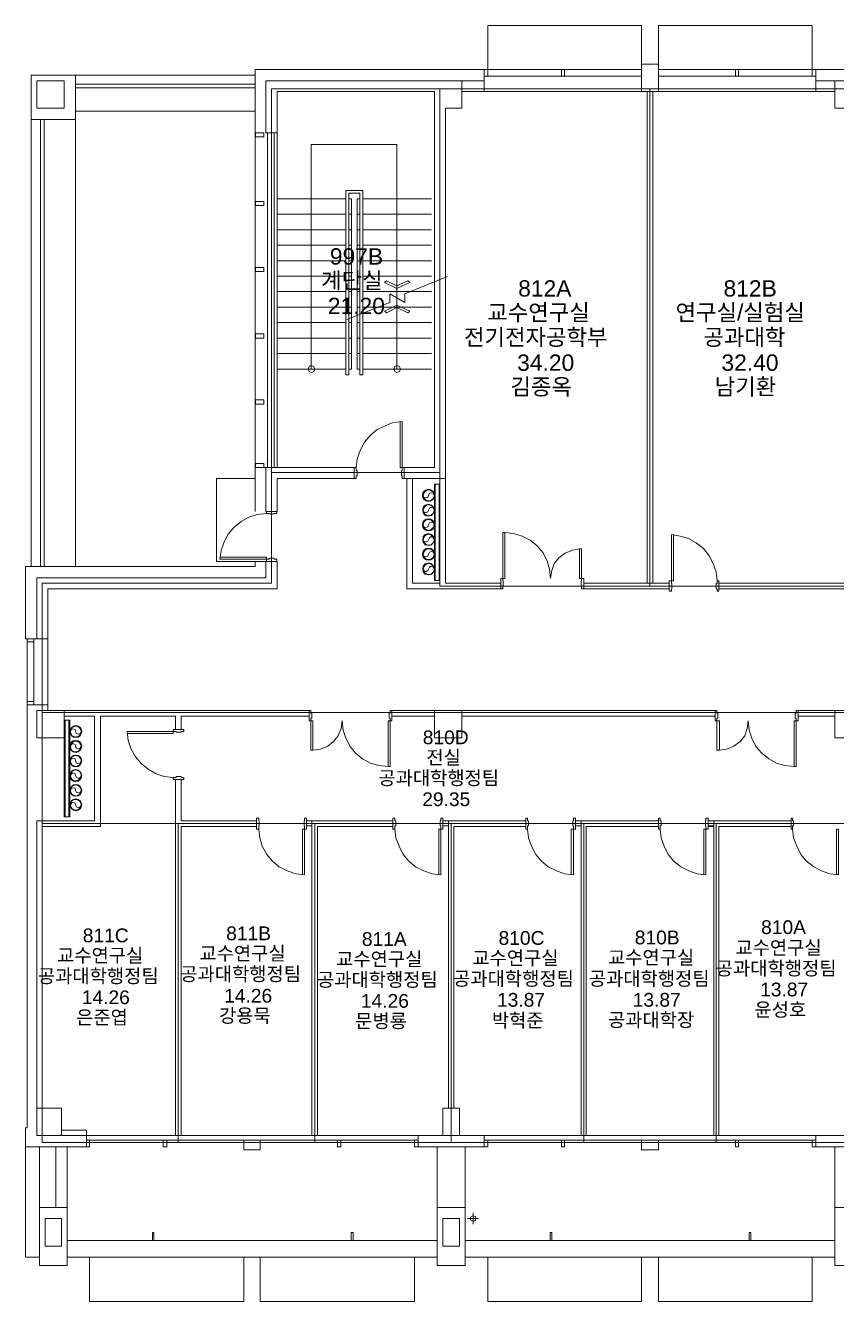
# Model space of a CAD drawing. Header units: millimetres. Extents: x -750 to 90969, y 12223 to 66109.
# Drawn here: x 10751 to 25431, y 15501 to 38604 of the extents above; entities that cross this region are included whole.
import ezdxf

# ---------------------------------------------------------------- set-up
doc = ezdxf.new("R2010")
doc.units = ezdxf.units.MM
doc.layers.add('PDF_문자', color=7, linetype='Continuous')
doc.layers.add('PDF_형상', color=7, linetype='Continuous')
doc.styles.add('PDF 맑은고딕', font='Arial.ttf')

msp = doc.modelspace()

# ---------------------------------------------------------------- linework, layer by layer
at = {"layer": 'PDF_형상', "lineweight": 5}
for points in [[(19118, 37811), (19118, 38604), (21901, 38604), (21901, 37811)], [(22209, 37811), (22209, 38604), (24992, 38604), (24992, 37811)], [(22134, 37904), (22209, 37904), (22209, 37409), (21901, 37409), (21901, 37904), (22125, 37904)], [(11657, 37708), (14906, 37708)], [(14906, 30601), (14906, 36662), (14906, 37811), (19053, 37811), (19053, 37409), (18651, 37409)], [(21901, 37689), (19053, 37689)], [(25057, 37689), (22209, 37689)], [(25907, 37409), (26253, 37409), (26253, 37811), (25057, 37811), (25057, 37409), (25403, 37409)], [(47264, 18377), (40055, 18377), (32855, 18377), (25655, 18377), (11050, 18377), (11050, 26165), (11050, 28509), (15205, 28509), (15205, 30508), (15205, 37456), (18250, 37456), (23853, 37456), (29260, 37456), (40055, 37456), (50860, 37456)], [(11657, 37540), (14906, 37540)], [(11657, 37474), (14906, 37474)], [(17652, 30405), (17652, 28407), (18250, 28407), (19352, 28407), (19352, 28509), (18352, 28509), (18352, 30405), (18352, 37110), (18651, 37110), (18651, 37605), (15103, 37605), (15103, 36662), (15308, 36662)], [(18651, 37605), (19053, 37605)], [(25057, 37605), (26253, 37605)], [(15308, 30601), (15308, 36662), (15308, 37409), (18156, 37409), (18156, 30601), (17605, 30601), (17605, 30405), (18352, 30405)], [(19053, 37409), (25057, 37409)], [(22004, 28509), (22004, 37409)], [(22106, 28509), (22106, 37409)], [(11657, 37054), (14906, 37054)], [(25608, 37110), (25608, 28509), (23302, 28509), (23302, 28407), (26150, 28407)], [(10854, 36905), (10854, 28808)], [(11022, 36905), (11022, 28808)], [(11087, 36905), (11087, 28808)], [(15131, 36662), (15131, 30601)], [(15252, 36662), (15252, 30601)], [(15924, 32385), (15924, 36447), (17475, 36447), (17475, 32385)], [(15308, 35467), (16550, 35467)], [(16653, 35467), (16653, 32385), (16606, 32385), (16653, 32385), (16606, 32385)], [(16606, 35467), (16653, 35467), (16606, 35467)], [(16755, 35467), (16755, 32385), (16802, 32385), (16755, 32385), (16802, 32385)], [(16802, 35467), (16755, 35467), (16802, 35467)], [(18100, 35467), (16858, 35467)], [(15308, 35186), (16550, 35186)], [(16606, 35186), (16653, 35186)], [(16802, 35186), (16755, 35186)], [(18100, 35186), (16858, 35186)], [(15308, 34906), (16550, 34906)], [(16606, 34906), (16653, 34906)], [(16802, 34906), (16755, 34906)], [(18100, 34906), (16858, 34906)], [(15308, 34626), (16550, 34626)], [(16606, 34626), (16653, 34626)], [(16802, 34626), (16755, 34626)], [(18100, 34626), (16858, 34626)], [(15308, 34346), (16550, 34346)], [(16606, 34346), (16653, 34346)], [(16802, 34346), (16755, 34346)], [(18100, 34346), (16858, 34346)], [(15308, 34066), (16550, 34066)], [(18390, 34057), (17615, 33748), (17615, 33590), (17344, 33748), (17344, 33590), (16569, 33281)], [(16606, 34066), (16653, 34066)], [(16802, 34066), (16755, 34066)], [(18100, 34066), (16858, 34066)], [(15308, 33786), (16550, 33786)], [(16606, 33786), (16653, 33786)], [(16802, 33786), (16755, 33786)], [(18100, 33786), (16858, 33786)], [(15308, 33506), (16550, 33506)], [(16606, 33506), (16653, 33506)], [(16802, 33506), (16755, 33506)], [(18100, 33506), (16858, 33506)], [(15308, 33225), (16550, 33225)], [(16606, 33225), (16653, 33225)], [(16802, 33225), (16755, 33225)], [(18100, 33225), (16858, 33225)], [(15308, 32945), (16550, 32945)], [(16606, 32945), (16653, 32945)], [(16802, 32945), (16755, 32945)], [(18100, 32945), (16858, 32945)], [(15308, 32665), (16550, 32665)], [(16606, 32665), (16653, 32665)], [(16802, 32665), (16755, 32665)], [(18100, 32665), (16858, 32665)], [(15308, 32385), (16550, 32385)], [(18100, 32385), (16858, 32385)], [(17531, 31432), (17531, 30601), (17568, 30601), (17568, 31432), (17409, 31414), (17260, 31358), (17110, 31283), (16989, 31180), (16886, 31059), (16811, 30909), (16755, 30760), (16737, 30601)], [(50860, 28453), (40055, 28453), (29260, 28453), (23853, 28453), (18250, 28453), (18250, 30508), (15205, 30508), (15205, 28509), (11050, 28509), (11050, 26165), (25655, 26165), (32855, 26165), (40055, 26165), (44556, 26165)], [(14906, 29807), (14906, 30601), (15103, 30601), (16699, 30601), (16699, 30405), (15308, 30405), (15308, 29807), (15103, 29807), (15103, 30405), (15103, 30601)], [(14906, 28902), (14206, 28902), (14206, 30405), (14906, 30405)], [(18250, 30405), (18250, 28509), (17755, 28509), (17755, 30405)], [(18166, 30302), (18166, 28556)], [(18240, 30302), (18240, 28556)], [(17951, 30097), (17960, 30060), (17997, 30050), (18035, 30060), (18044, 30097), (18063, 30134), (18091, 30144), (18128, 30134), (18147, 30097)], [(17951, 29826), (17960, 29798), (17997, 29779), (18035, 29798), (18044, 29826), (18063, 29864), (18091, 29882), (18128, 29864), (18147, 29826)], [(14271, 28976), (15112, 28976), (15112, 28939), (14271, 28939), (14290, 29098), (14346, 29257), (14421, 29397), (14524, 29518), (14654, 29621), (14794, 29705), (14944, 29751), (15112, 29770)], [(18147, 29565), (18128, 29611), (18091, 29649), (18044, 29658), (17997, 29649), (17960, 29611), (17951, 29565), (17960, 29518), (17997, 29481), (18044, 29462), (18091, 29481), (18128, 29518), (18147, 29565), (18128, 29602), (18091, 29611), (18063, 29602), (18044, 29565), (18035, 29527), (17997, 29518), (17960, 29527), (17951, 29565)], [(17951, 29294), (17960, 29266), (17997, 29247), (18035, 29266), (18044, 29294), (18063, 29331), (18091, 29350), (18128, 29331), (18147, 29294)], [(20780, 29126), (20780, 28593), (20818, 28593), (20818, 29126), (20780, 29126), (20650, 29107), (20519, 29051), (20407, 28967), (20323, 28864), (20276, 28734), (20257, 28593), (20239, 28762), (20192, 28911), (20117, 29060), (20015, 29182), (19884, 29285), (19744, 29359), (19585, 29406), (19426, 29425), (19389, 29425), (19389, 28593), (19426, 28593), (19426, 29425)], [(22480, 29387), (22480, 28547), (22443, 28547), (22443, 29387), (22601, 29359), (22751, 29313), (22891, 29238), (23022, 29135), (23124, 29004), (23199, 28864), (23255, 28715), (23274, 28547)], [(11152, 27501), (11152, 28407), (15308, 28407), (15308, 28902), (15103, 28902), (15103, 28603), (10956, 28603), (10956, 27501), (10751, 27501), (10751, 28808), (14906, 28808), (14906, 28902), (15103, 28902)], [(17951, 29032), (17960, 28995), (17997, 28986), (18035, 28995), (18044, 29032), (18063, 29070), (18091, 29079), (18128, 29070), (18147, 29032)], [(17951, 28762), (17960, 28734), (17997, 28715), (18035, 28734), (18044, 28762), (18063, 28799), (18091, 28818), (18128, 28799), (18147, 28762)], [(19352, 28509), (19352, 28407), (19352, 28509)], [(20855, 28407), (20855, 28509), (22405, 28509), (22405, 28407), (20818, 28407)], [(10751, 18302), (10751, 18648), (10779, 18648), (10779, 26306), (10779, 27501)], [(10779, 26306), (10956, 26306), (11152, 26306), (11152, 27501), (10956, 27501)], [(10900, 27501), (10900, 26306)], [(11152, 26203), (11152, 26306)], [(13571, 25857), (13571, 26100), (15887, 26100), (15887, 26203), (15887, 26016), (15915, 26016), (15915, 26063), (15934, 26063), (15934, 26156), (15915, 26156), (15915, 26203), (15887, 26203), (11451, 26203)], [(18156, 26100), (17381, 26100), (17381, 26203), (18156, 26203)], [(18651, 26203), (23236, 26203), (23236, 26100), (18651, 26100)], [(23236, 26100), (23236, 26203), (23236, 26016), (23264, 26016), (23264, 26063), (23283, 26063), (23283, 26156), (23264, 26156), (23264, 26203), (23236, 26203)], [(25403, 26100), (24740, 26100), (24740, 26203), (24740, 26100)], [(24740, 26203), (25403, 26203)], [(11451, 26100), (12002, 26100), (12002, 24204), (10956, 24204), (10956, 18704)], [(11050, 19003), (11050, 24102), (12105, 24102), (12105, 26100), (13468, 26100), (13468, 25857)], [(11470, 26025), (11470, 24279)], [(11535, 26025), (11535, 24279)], [(15952, 25484), (15952, 26016), (15915, 26016), (15915, 25484), (15952, 25484), (16092, 25502), (16223, 25558), (16326, 25642), (16410, 25745), (16466, 25876), (16485, 26016), (16503, 25848), (16550, 25699), (16625, 25549), (16727, 25428), (16849, 25325), (16998, 25250), (17148, 25204), (17316, 25185), (17316, 26016), (17353, 26016), (17353, 25185), (17316, 25185)], [(23311, 25484), (23311, 26016), (23264, 26016), (23264, 25484), (23311, 25484), (23442, 25502), (23573, 25558), (23685, 25642), (23769, 25745), (23815, 25876), (23834, 26016), (23853, 25848), (23899, 25699), (23974, 25549), (24077, 25428), (24208, 25325), (24348, 25250), (24497, 25204), (24665, 25185), (24665, 26016), (24703, 26016), (24703, 25185), (24665, 25185)], [(11563, 25820), (11582, 25857), (11610, 25867), (11647, 25857), (11657, 25820), (11675, 25783), (11713, 25773), (11741, 25783), (11759, 25820)], [(12590, 25783), (13422, 25783), (13422, 25820), (12590, 25820), (12609, 25661), (12665, 25502), (12740, 25362), (12843, 25241), (12973, 25138), (13113, 25054), (13263, 25007), (13422, 24989)], [(11563, 25549), (11582, 25586), (11610, 25605), (11647, 25586), (11657, 25549), (11675, 25521), (11713, 25502), (11741, 25521), (11759, 25549)], [(11759, 25288), (11741, 25250), (11713, 25241), (11675, 25250), (11657, 25288), (11647, 25325), (11610, 25334), (11582, 25325), (11563, 25288)], [(11563, 25026), (11582, 25054), (11610, 25073), (11647, 25054), (11657, 25026), (11675, 24989), (11713, 24970), (11741, 24989), (11759, 25026)], [(11563, 24755), (11582, 24793), (11610, 24802), (11647, 24793), (11657, 24755), (11675, 24718), (11713, 24709), (11741, 24718), (11759, 24755)], [(13468, 24951), (13468, 24204), (13468, 24102), (13468, 18508)], [(14934, 24204), (13571, 24204), (13571, 24951)], [(11563, 24494), (11582, 24522), (11610, 24541), (11647, 24522), (11657, 24494), (11675, 24456), (11713, 24438), (11741, 24456), (11759, 24494)], [(14934, 24102), (13571, 24102), (13571, 18508)], [(14934, 24148), (14934, 24251)], [(14934, 24158), (14934, 24055)], [(15766, 23224), (15766, 24055), (15803, 24055), (15803, 23224), (15644, 23242), (15485, 23299), (15345, 23373), (15224, 23476), (15121, 23597), (15037, 23747), (14990, 23896), (14972, 24055)], [(15840, 24148), (15840, 24251), (15840, 24158), (15840, 24055)], [(17400, 24204), (15840, 24204), (15934, 24204), (15934, 24102), (15934, 18508)], [(15934, 24111), (15840, 24111)], [(17400, 24102), (16036, 24102), (16036, 18508)], [(17400, 24148), (17400, 24251)], [(17400, 24158), (17400, 24055)], [(18231, 23224), (18231, 24055), (18268, 24055), (18268, 23224), (18110, 23242), (17960, 23299), (17811, 23373), (17689, 23476), (17587, 23597), (17512, 23747), (17456, 23896), (17437, 24055)], [(19809, 24204), (18306, 24204), (18306, 24251), (18306, 24148)], [(18306, 24158), (18306, 24055), (18306, 24158), (18306, 24251)], [(18306, 24204), (18408, 24204), (18408, 24102), (18408, 19003)], [(18408, 24111), (18306, 24111)], [(19809, 24102), (18502, 24102), (18502, 19003)], [(19809, 24148), (19809, 24251)], [(19809, 24158), (19809, 24055)], [(20631, 23224), (20631, 24055), (20668, 24055), (20668, 23224), (20510, 23242), (20360, 23299), (20211, 23373), (20089, 23476), (19987, 23597), (19912, 23747), (19856, 23896), (19837, 24055)], [(20706, 24251), (20706, 24158), (20706, 24055), (20706, 24158), (20706, 24055), (20706, 24158), (20706, 24251), (20706, 24148)], [(22209, 24204), (20706, 24204), (20808, 24204), (20808, 24102), (20808, 18508)], [(20808, 24111), (20706, 24111)], [(22209, 24102), (20902, 24102), (20902, 18508)], [(22209, 24148), (22209, 24251)], [(23031, 23224), (23031, 24055), (23068, 24055), (23068, 23224), (22910, 23242), (22760, 23299), (22611, 23373), (22489, 23476), (22387, 23597), (22312, 23747), (22256, 23896), (22237, 24055)], [(23106, 24158), (23106, 24055), (23106, 24158), (23106, 24251), (23106, 24148)], [(24609, 24204), (23106, 24204), (23208, 24204), (23208, 24102)], [(23208, 24111), (23106, 24111)], [(23106, 24102), (23208, 24102), (23208, 18508)], [(24609, 24102), (23302, 24102), (23302, 18508)], [(24609, 24148), (24609, 24251)], [(24609, 24158), (24609, 24055)], [(25431, 23224), (25431, 24055), (25468, 24055), (25468, 23224), (25310, 23242), (25160, 23299), (25020, 23373), (24889, 23476), (24787, 23597), (24712, 23747), (24656, 23896), (24637, 24055)], [(11003, 16304), (10751, 16304), (10751, 18302), (11853, 18302), (11853, 18508), (47162, 18508)], [(11404, 18508), (11853, 18508), (11853, 18601), (11404, 18601)], [(11003, 17200), (11003, 18302)], [(11302, 17200), (11302, 18302)], [(11507, 17200), (11507, 18302)], [(11853, 18424), (14701, 18424)], [(15000, 18424), (17857, 18424)], [(18203, 17200), (18203, 18302)], [(18707, 17200), (18707, 18302)], [(19053, 18424), (21901, 18424)], [(22209, 18424), (25057, 18424)], [(25403, 17200), (25403, 18302)], [(18857, 17107), (18857, 16902)], [(18754, 17004), (18950, 17004)], [(13076, 16603), (13076, 16752), (13048, 16752), (13048, 16603)], [(16681, 16603), (16681, 16752), (16643, 16752), (16643, 16603)], [(20276, 16603), (20276, 16752), (20248, 16752), (20248, 16603)], [(23881, 16603), (23881, 16752), (23853, 16752), (23853, 16603)], [(11507, 16603), (18203, 16603)], [(18707, 16603), (25403, 16603)], [(11507, 16304), (18203, 16304)], [(11909, 16304), (11909, 15501), (14701, 15501), (14701, 16304)], [(15000, 16304), (15000, 15501), (17792, 15501), (17792, 16304)], [(18707, 16304), (25403, 16304)], [(19118, 16304), (19118, 15501), (21901, 15501), (21901, 16304)], [(22209, 16304), (22209, 15501), (24992, 15501), (24992, 16304)]]:
    msp.add_lwpolyline(points, dxfattribs=at)
for points in [[(11657, 37708), (11657, 36905), (10854, 36905), (10854, 37708)], [(21901, 37811), (19053, 37811)], [(19053, 37689), (19118, 37689), (19118, 37811), (19053, 37811)], [(20454, 37689), (20510, 37689), (20510, 37811), (20454, 37811)], [(25057, 37811), (22209, 37811)], [(23601, 37689), (23657, 37689), (23657, 37811), (23601, 37811)], [(24992, 37689), (25057, 37689), (25057, 37811), (24992, 37811)], [(10956, 37605), (11451, 37605), (11451, 37110), (10956, 37110)], [(15205, 30508), (18250, 30508), (18250, 37456), (15205, 37456)], [(18250, 37456), (18250, 28453), (22050, 28453), (22050, 37456)], [(22050, 37456), (25655, 37456), (25655, 28453), (22050, 28453)], [(25403, 37605), (25907, 37605), (25907, 37110), (25403, 37110)], [(11657, 28808), (11657, 36905)], [(14916, 36587), (15065, 36587), (15065, 36662), (14916, 36662)], [(16606, 32282), (16606, 35569), (16802, 35569), (16802, 32282), (16858, 32282), (16858, 35616), (16550, 35616), (16550, 32282)], [(14916, 35345), (15065, 35345), (15065, 35420), (14916, 35420)], [(14916, 34150), (15065, 34150), (15065, 34225), (14916, 34225)], [(17475, 33842), (17250, 33954), (17288, 33982), (17475, 33888), (17671, 33982), (17708, 33954)], [(17475, 33543), (17250, 33431), (17288, 33403), (17475, 33496), (17671, 33403), (17708, 33431)], [(14916, 32945), (15065, 32945), (15065, 33020), (14916, 33020)], [(15990, 32385), (15971, 32432), (15924, 32450), (15887, 32432), (15868, 32385), (15887, 32338), (15924, 32320), (15971, 32338)], [(17540, 32385), (17521, 32432), (17475, 32450), (17437, 32432), (17418, 32385), (17437, 32338), (17475, 32320), (17521, 32338)], [(14916, 31750), (15065, 31750), (15065, 31825), (14916, 31825)], [(14916, 30601), (15065, 30601), (15065, 30676), (14916, 30676)], [(16699, 30601), (16699, 30405), (16737, 30405), (16737, 30452), (16755, 30452), (16755, 30545), (16737, 30545), (16737, 30601)], [(17605, 30601), (17605, 30405), (17568, 30405), (17568, 30452), (17559, 30452), (17559, 30545), (17568, 30545), (17568, 30601)], [(18156, 30302), (18250, 30302), (18250, 28556), (18156, 28556)], [(15112, 29807), (15299, 29807), (15299, 29770), (15252, 29770), (15252, 29761), (15159, 29761), (15159, 29770), (15112, 29770)], [(18156, 29826), (18138, 29882), (18100, 29920), (18044, 29938), (17988, 29920), (17951, 29882), (17941, 29826), (17951, 29779), (17988, 29733), (18044, 29723), (18100, 29733), (18138, 29779)], [(18156, 29294), (18138, 29350), (18100, 29387), (18044, 29406), (17988, 29387), (17951, 29350), (17941, 29294), (17951, 29247), (17988, 29200), (18044, 29191), (18100, 29200), (18138, 29247)], [(15112, 28902), (15299, 28902), (15299, 28939), (15252, 28939), (15252, 28958), (15159, 28958), (15159, 28939), (15112, 28939)], [(18156, 28762), (18138, 28818), (18100, 28855), (18044, 28874), (17988, 28855), (17951, 28818), (17941, 28762), (17951, 28715), (17988, 28668), (18044, 28659), (18100, 28668), (18138, 28715)], [(19352, 28593), (19389, 28593), (19389, 28547), (19398, 28547), (19398, 28453), (19389, 28453), (19389, 28407), (19352, 28407)], [(20855, 28593), (20855, 28407), (20818, 28407), (20818, 28453), (20808, 28453), (20808, 28547), (20818, 28547), (20818, 28593)], [(22405, 28547), (22405, 28360), (22443, 28360), (22443, 28407), (22452, 28407), (22452, 28500), (22443, 28500), (22443, 28547)], [(23302, 28547), (23302, 28360), (23274, 28360), (23274, 28407), (23255, 28407), (23255, 28500), (23274, 28500), (23274, 28547)], [(10900, 27445), (10900, 27501), (10779, 27501), (10779, 27445)], [(10900, 26306), (10900, 26362), (10779, 26362), (10779, 26306)], [(10956, 26203), (11451, 26203), (11451, 25708), (10956, 25708)], [(11050, 26165), (18156, 26165), (23255, 26165), (25655, 26165), (25655, 24158), (18455, 24158), (11050, 24158)], [(17381, 26016), (17381, 26203), (17353, 26203), (17353, 26156), (17334, 26156), (17334, 26063), (17353, 26063), (17353, 26016)], [(18156, 26203), (18651, 26203), (18651, 25708), (18156, 25708)], [(24740, 26016), (24740, 26203), (24703, 26203), (24703, 26156), (24684, 26156), (24684, 26063), (24703, 26063), (24703, 26016)], [(25403, 26203), (25907, 26203), (25907, 25708), (25403, 25708)], [(11554, 26025), (11451, 26025), (11451, 24279), (11554, 24279)], [(13422, 25857), (13618, 25857), (13618, 25820), (13571, 25820), (13571, 25811), (13478, 25811), (13478, 25820), (13422, 25820)], [(13422, 24951), (13618, 24951), (13618, 24989), (13571, 24989), (13571, 25007), (13478, 25007), (13478, 24989), (13422, 24989)], [(11050, 24158), (11050, 18377), (13515, 18377), (13515, 24158)], [(13515, 24158), (15990, 24158), (15990, 18377), (13515, 18377)], [(14934, 24055), (14934, 24251), (14972, 24251), (14972, 24204), (14981, 24204), (14981, 24111), (14972, 24111), (14972, 24055)], [(15840, 24055), (15840, 24251), (15803, 24251), (15803, 24204), (15794, 24204), (15794, 24111), (15803, 24111), (15803, 24055)], [(15990, 24158), (18455, 24158), (18455, 18377), (15990, 18377)], [(17400, 24055), (17400, 24251), (17437, 24251), (17437, 24204), (17456, 24204), (17456, 24111), (17437, 24111), (17437, 24055)], [(18306, 24055), (18306, 24251), (18268, 24251), (18268, 24204), (18259, 24204), (18259, 24111), (18268, 24111), (18268, 24055)], [(18306, 24158), (18306, 24055)], [(18455, 24158), (20855, 24158), (20855, 18377), (18455, 18377)], [(19809, 24055), (19809, 24251), (19837, 24251), (19837, 24204), (19856, 24204), (19856, 24111), (19837, 24111), (19837, 24055)], [(20706, 24055), (20706, 24251), (20668, 24251), (20668, 24204), (20659, 24204), (20659, 24111), (20668, 24111), (20668, 24055)], [(20855, 24158), (23255, 24158), (23255, 18377), (20855, 18377)], [(22209, 24055), (22209, 24251), (22237, 24251), (22237, 24204), (22256, 24204), (22256, 24111), (22237, 24111), (22237, 24055)], [(23106, 24055), (23106, 24251), (23068, 24251), (23068, 24204), (23059, 24204), (23059, 24111), (23068, 24111), (23068, 24055)], [(23255, 24158), (25655, 24158), (25655, 18377), (23255, 18377)], [(24609, 24055), (24609, 24251), (24637, 24251), (24637, 24204), (24656, 24204), (24656, 24111), (24637, 24111), (24637, 24055)], [(10956, 18508), (11404, 18508), (11404, 19003), (10956, 19003)], [(18306, 18508), (18604, 18508), (18604, 19003), (18306, 19003)], [(19053, 18508), (19053, 18302), (17857, 18302), (17857, 18508)], [(26253, 18508), (26253, 18302), (25057, 18302), (25057, 18508)], [(11853, 18302), (11909, 18302), (11909, 18424), (11853, 18424)], [(13244, 18302), (13310, 18302), (13310, 18424), (13244, 18424)], [(15000, 18424), (14701, 18424), (14701, 18246), (15000, 18246)], [(16401, 18302), (16457, 18302), (16457, 18424), (16401, 18424)], [(17792, 18302), (17857, 18302), (17857, 18424), (17792, 18424)], [(19053, 18302), (19118, 18302), (19118, 18424), (19053, 18424)], [(20454, 18302), (20510, 18302), (20510, 18424), (20454, 18424)], [(22209, 18424), (21901, 18424), (21901, 18246), (22209, 18246)], [(23601, 18302), (23657, 18302), (23657, 18424), (23601, 18424)], [(24992, 18302), (25057, 18302), (25057, 18424), (24992, 18424)], [(11003, 16155), (11507, 16155), (11507, 17200), (11003, 17200)], [(18203, 16155), (18707, 16155), (18707, 17200), (18203, 17200)], [(25403, 16155), (25907, 16155), (25907, 17200), (25403, 17200)], [(11106, 16500), (11404, 16500), (11404, 17004), (11106, 17004)], [(18306, 16500), (18604, 16500), (18604, 17004), (18306, 17004)], [(18903, 17004), (18894, 17042), (18857, 17051), (18819, 17042), (18801, 17004), (18819, 16967), (18857, 16958), (18894, 16967)]]:
    msp.add_lwpolyline(points, close=True, dxfattribs=at)
for centre, radius in [((18046, 30097), 110), ((18049, 30097), 98.3), ((18049, 29826), 98.3), ((18046, 29565), 110), ((18049, 29294), 98.3), ((18046, 29032), 110), ((18049, 29032), 98.3), ((18049, 28762), 98.3), ((11662, 25820), 107), ((11661, 25820), 98.3), ((11659, 25554), 110), ((11661, 25549), 98.3), ((11662, 25288), 107), ((11661, 25288), 98.3), ((11659, 25021), 110), ((11661, 25026), 98.3), ((11662, 24755), 107), ((11661, 24755), 98.3), ((11662, 24494), 107), ((11661, 24494), 98.3)]:
    msp.add_circle(centre, radius, dxfattribs=at)

# ---------------------------------------------------------------- texts
at = {"layer": 'PDF_문자', "attachment_point": 4, "style": 'PDF 맑은고딕'}
for s, insert, char_height in [('997B', (16260, 34421), 295.8), ('계단실', (16102, 33973), 295.8), ('812A', (19669, 33842), 295.8), ('812B', (23386, 33842), 295.8), ('21.20', (16223, 33525), 295.8), ('교수연구실', (19109, 33394), 295.8), ('연구실/실험실', (22517, 33394), 295.8), ('전기전자공학부', (18688, 32946), 295.8), ('공과대학', (23022, 32946), 295.8), ('34.20', (19650, 32498), 295.8), ('32.40', (23348, 32498), 295.8), ('김종옥', (19529, 32049), 295.8), ('남기환', (23227, 32049), 295.8), ('810D', (17942, 25714), 248.8), ('전실', (18007, 25340), 248.8), ('공과대학행정팀', (17138, 24967), 248.8), ('29.35', (17932, 24593), 248.8), ('811C', (11787, 22128), 248.8), ('811B', (14383, 22165), 248.8), ('811A', (16839, 22062), 248.8), ('810C', (19314, 22081), 248.8), ('810B', (21780, 22090), 248.8), ('810A', (24067, 22277), 248.8), ('교수연구실', (13898, 21792), 248.8), ('교수연구실', (23601, 21895), 248.8), ('교수연구실', (11321, 21754), 248.8), ('교수연구실', (16373, 21689), 248.8), ('교수연구실', (18838, 21708), 248.8), ('교수연구실', (21294, 21717), 248.8), ('공과대학행정팀', (10975, 21381), 248.8), ('공과대학행정팀', (13552, 21418), 248.8), ('공과대학행정팀', (16027, 21315), 248.8), ('공과대학행정팀', (18492, 21334), 248.8), ('공과대학행정팀', (20948, 21334), 248.8), ('공과대학행정팀', (23246, 21521), 248.8), ('13.87', (24049, 21148), 248.8), ('14.26', (11769, 21007), 248.8), ('14.26', (14346, 21035), 248.8), ('14.26', (16821, 20942), 248.8), ('13.87', (19286, 20961), 248.8), ('13.87', (21742, 20961), 248.8), ('은준엽', (11666, 20634), 248.8), ('강용묵', (14253, 20662), 248.8), ('윤성호', (23946, 20774), 248.8), ('문병룡', (16718, 20568), 248.8), ('박혁준', (19193, 20578), 248.8), ('공과대학장', (21294, 20587), 248.8)]:
    msp.add_mtext(s, dxfattribs=dict(at, insert=insert, char_height=char_height))

doc.saveas('drawing.dxf')
